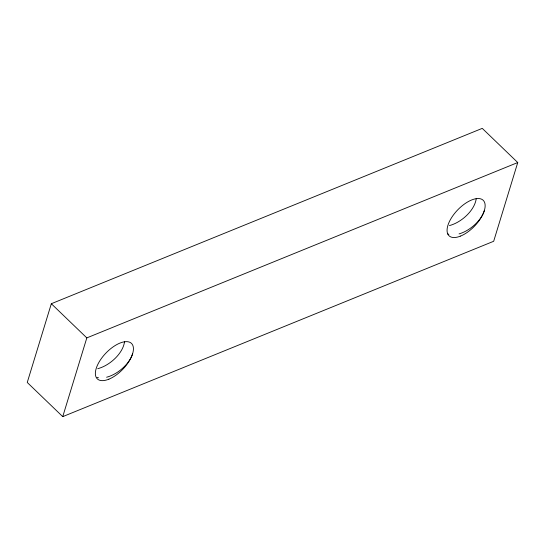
<?xml version="1.0" encoding="UTF-8"?>
<svg xmlns="http://www.w3.org/2000/svg" width="545" height="545" viewBox="0 0 545 545"><rect width="100%" height="100%" fill="white"/><g stroke="black" fill="none" stroke-linecap="round" stroke-linejoin="round"><path stroke-width="0.82" d="M51.325 303.722L27.25 382.461L62.743 416.632L493.675 241.278L517.75 162.539L482.257 128.368L51.325 303.722L86.819 337.893L62.743 416.632M86.819 337.893L517.75 162.539M484.335 210.608A24.879 13.795 -39 0 1 459.074 233.907M448.835 234.316A24.879 13.795 -39 0 1 447.356 233.744M132.626 353.725A24.879 13.795 -39 0 1 106.602 377.235M98.475 377.76A24.879 13.795 -39 0 1 97.126 377.433M97.725 368.693A24.879 13.795 -39 0 0 123.749 345.183A24.879 9.592 -52.5 0 0 124.58 341.463M449.434 225.576A24.879 13.795 -39 0 0 475.458 202.066A24.879 9.592 -52.5 0 0 476.289 198.339M460.586 236.074A24.634 11.697 -46.1 0 0 484.648 202.577A24.634 11.697 -46.1 0 0 453.072 215.432A24.634 11.697 -46.1 0 0 460.586 236.074M108.877 379.191A24.634 11.697 -46.1 0 0 132.939 345.7A24.634 11.697 -46.1 0 0 101.363 358.549A24.634 11.697 -46.1 0 0 108.877 379.191"/></g></svg>
